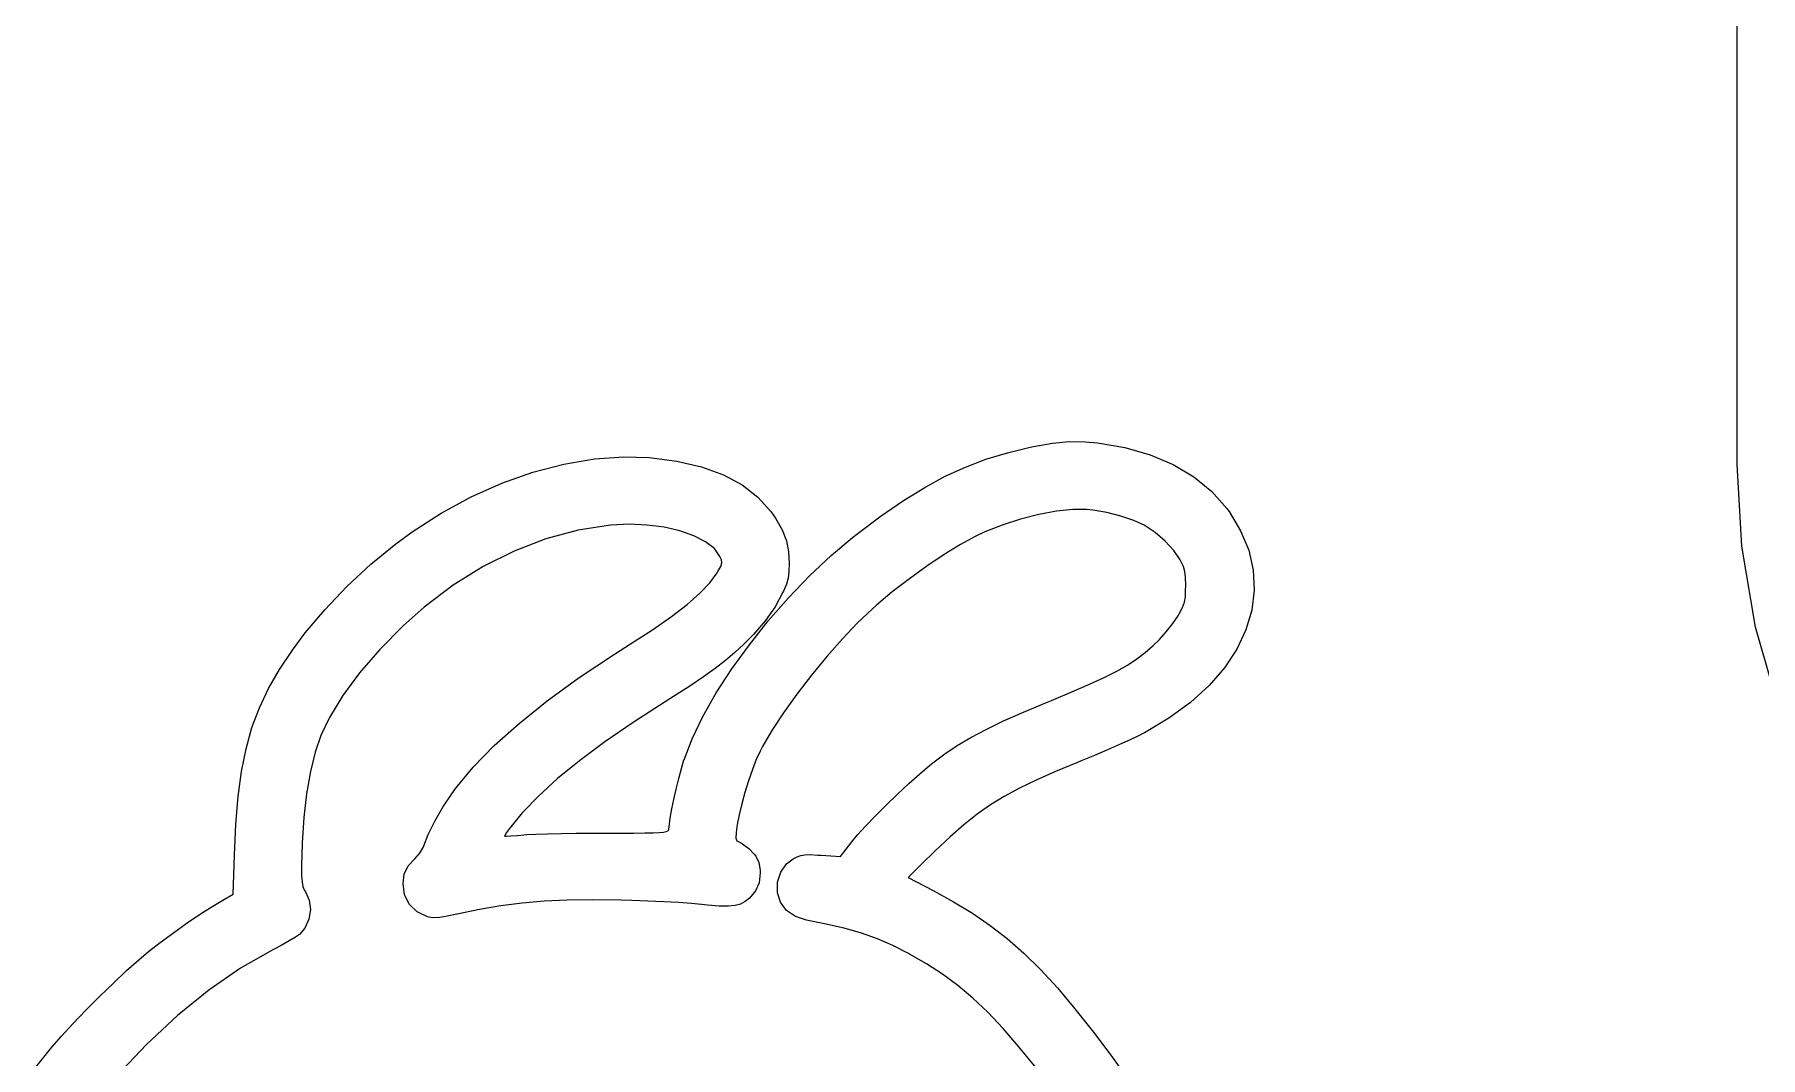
# Model space of a CAD drawing. Header units: inches. Extents: x 2.93 to 6.73, y -4.05 to -2.01.
# Drawn here: x 4.2342 to 4.4753, y -2.9997 to -2.8569 of the extents above; entities that cross this region are included whole.
import ezdxf

# ---------------------------------------------------------------- set-up
doc = ezdxf.new("R2010")
doc.units = ezdxf.units.IN
doc.header["$MEASUREMENT"] = 0
doc.layers.add('BLACK', color=7, linetype='CONTINUOUS')

msp = doc.modelspace()

# ---------------------------------------------------------------- linework, layer by layer
at = {"layer": 'BLACK', "linetype": 'CONTINUOUS'}
for p, q in [((4.47205, -2.91693), (4.47205, -2.7189)), ((4.37331, -2.91453), (4.37378, -2.91443)), ((4.37378, -2.91443), (4.3764, -2.91397)), ((4.3764, -2.91397), (4.37873, -2.91374)), ((4.37873, -2.91374), (4.38096, -2.91375)), ((4.38096, -2.91375), (4.38268, -2.91389)), ((4.38268, -2.91389), (4.38651, -2.91455)), ((4.30817, -2.91688), (4.31242, -2.91615)), ((4.31242, -2.91615), (4.31653, -2.91586)), ((4.31653, -2.91586), (4.32008, -2.91597)), ((4.32008, -2.91597), (4.32396, -2.91648)), ((4.32396, -2.91648), (4.32741, -2.91727)), ((4.36424, -2.91728), (4.36711, -2.9162)), ((4.36711, -2.9162), (4.37011, -2.9153)), ((4.37011, -2.9153), (4.37331, -2.91453)), ((4.38651, -2.91455), (4.39005, -2.91557)), ((4.39005, -2.91557), (4.39327, -2.91695)), ((4.29951, -2.91955), (4.30385, -2.91802)), ((4.30385, -2.91802), (4.30817, -2.91688)), ((4.32741, -2.91727), (4.33044, -2.91837)), ((4.33044, -2.91837), (4.33305, -2.91977)), ((4.35857, -2.92012), (4.36142, -2.91858)), ((4.36142, -2.91858), (4.36424, -2.91728)), ((4.39327, -2.91695), (4.39615, -2.91867)), ((4.39615, -2.91867), (4.39866, -2.92072)), ((4.47269, -2.92835), (4.47205, -2.91693)), ((4.29101, -2.92372), (4.29521, -2.92145)), ((4.29521, -2.92145), (4.29951, -2.91955)), ((4.33305, -2.91977), (4.33527, -2.92147)), ((4.33527, -2.92147), (4.33708, -2.92349)), ((4.35562, -2.92196), (4.35857, -2.92012)), ((4.39866, -2.92072), (4.40076, -2.92308)), ((4.28696, -2.92632), (4.29101, -2.92372)), ((4.33708, -2.92349), (4.33774, -2.92443)), ((4.35248, -2.92412), (4.35562, -2.92196)), ((4.37452, -2.92391), (4.37194, -2.92456)), ((4.37699, -2.92344), (4.37452, -2.92391)), ((4.37926, -2.9232), (4.37699, -2.92344)), ((4.38119, -2.92321), (4.37926, -2.9232)), ((4.38206, -2.9233), (4.38119, -2.92321)), ((4.38399, -2.92365), (4.38206, -2.9233)), ((4.38595, -2.92414), (4.38399, -2.92365)), ((4.40076, -2.92308), (4.40107, -2.92349)), ((4.40107, -2.92349), (4.40269, -2.92617)), ((4.28468, -2.928), (4.28696, -2.92632)), ((4.31015, -2.9261), (4.30566, -2.92731)), ((4.31466, -2.9254), (4.31015, -2.9261)), ((4.31471, -2.9254), (4.31466, -2.9254)), ((4.31728, -2.92527), (4.31471, -2.9254)), ((4.31979, -2.92538), (4.31728, -2.92527)), ((4.32217, -2.92569), (4.31979, -2.92538)), ((4.32437, -2.9262), (4.32217, -2.92569)), ((4.32631, -2.92688), (4.32437, -2.9262)), ((4.33774, -2.92443), (4.33867, -2.92607)), ((4.33867, -2.92607), (4.33926, -2.92757)), ((4.34908, -2.92664), (4.35248, -2.92412)), ((4.36697, -2.92633), (4.3656, -2.92698)), ((4.36939, -2.92538), (4.36697, -2.92633)), ((4.37194, -2.92456), (4.36939, -2.92538)), ((4.38776, -2.92475), (4.38595, -2.92414)), ((4.38922, -2.92541), (4.38776, -2.92475)), ((4.38934, -2.92547), (4.38922, -2.92541)), ((4.39074, -2.92641), (4.38934, -2.92547)), ((4.39214, -2.92762), (4.39074, -2.92641)), ((4.40269, -2.92617), (4.40381, -2.92891)), ((4.28122, -2.93085), (4.28468, -2.928)), ((4.30566, -2.92731), (4.30123, -2.92901)), ((4.32794, -2.92771), (4.32631, -2.92688)), ((4.32918, -2.92868), (4.32794, -2.92771)), ((4.32997, -2.92977), (4.32918, -2.92868)), ((4.33926, -2.92757), (4.33956, -2.92912)), ((4.34548, -2.92964), (4.3485, -2.9271)), ((4.3485, -2.9271), (4.34908, -2.92664)), ((4.36358, -2.92809), (4.3613, -2.92949)), ((4.3656, -2.92698), (4.36358, -2.92809)), ((4.39335, -2.92894), (4.39214, -2.92762)), ((4.40381, -2.92891), (4.40444, -2.9317)), ((4.4746, -2.93962), (4.47269, -2.92835)), ((4.27787, -2.93396), (4.28122, -2.93085)), ((4.2969, -2.93117), (4.2927, -2.93379)), ((4.30123, -2.92901), (4.2969, -2.93117)), ((4.32969, -2.93187), (4.33009, -2.93115)), ((4.33018, -2.93024), (4.32997, -2.92977)), ((4.33009, -2.93115), (4.33024, -2.93067)), ((4.33024, -2.93067), (4.33018, -2.93024)), ((4.33956, -2.92912), (4.33963, -2.9307)), ((4.33963, -2.9307), (4.3396, -2.93191)), ((4.34247, -2.93248), (4.34548, -2.92964)), ((4.35888, -2.93112), (4.35642, -2.93289)), ((4.3613, -2.92949), (4.35888, -2.93112)), ((4.39424, -2.93022), (4.39335, -2.92894)), ((4.39435, -2.93043), (4.39424, -2.93022)), ((4.3947, -2.93116), (4.39435, -2.93043)), ((4.3949, -2.93185), (4.3947, -2.93116)), ((4.32717, -2.93491), (4.32855, -2.93345)), ((4.32855, -2.93345), (4.32956, -2.93207)), ((4.32956, -2.93207), (4.32969, -2.93187)), ((4.33925, -2.93364), (4.33884, -2.93461)), ((4.33949, -2.93281), (4.33925, -2.93364)), ((4.3396, -2.93191), (4.33949, -2.93281)), ((4.33954, -2.93554), (4.34247, -2.93248)), ((4.35642, -2.93289), (4.35404, -2.93473)), ((4.395, -2.93268), (4.3949, -2.93185)), ((4.39502, -2.93385), (4.395, -2.93268)), ((4.40444, -2.9317), (4.40457, -2.93449)), ((4.27477, -2.9372), (4.27787, -2.93396)), ((4.2927, -2.93379), (4.28867, -2.93684)), ((4.3254, -2.93647), (4.32717, -2.93491)), ((4.33672, -2.93877), (4.33954, -2.93554)), ((4.33877, -2.93474), (4.33768, -2.93678)), ((4.33884, -2.93461), (4.33877, -2.93474)), ((4.35404, -2.93473), (4.35185, -2.93655)), ((4.39483, -2.93616), (4.39497, -2.93541)), ((4.39497, -2.93541), (4.39501, -2.93442)), ((4.39501, -2.93442), (4.39502, -2.93385)), ((4.40457, -2.93449), (4.40423, -2.93727)), ((4.27205, -2.94044), (4.27477, -2.9372)), ((4.28867, -2.93684), (4.28571, -2.93947)), ((4.32056, -2.93999), (4.3232, -2.93816)), ((4.3232, -2.93816), (4.3254, -2.93647)), ((4.33768, -2.93678), (4.33633, -2.9387)), ((4.35121, -2.93711), (4.34919, -2.93904)), ((4.35185, -2.93655), (4.35121, -2.93711)), ((4.39323, -2.93912), (4.39395, -2.93805)), ((4.39395, -2.93805), (4.3941, -2.93779)), ((4.3941, -2.93779), (4.39456, -2.93689)), ((4.39456, -2.93689), (4.39483, -2.93616)), ((4.40423, -2.93727), (4.40342, -2.94002)), ((4.27024, -2.94286), (4.27205, -2.94044)), ((4.28571, -2.93947), (4.28244, -2.94278)), ((4.31746, -2.94198), (4.32056, -2.93999)), ((4.33465, -2.94065), (4.3333, -2.942)), ((4.33407, -2.9421), (4.33672, -2.93877)), ((4.33633, -2.9387), (4.33465, -2.94065)), ((4.34919, -2.93904), (4.34706, -2.94128)), ((4.39134, -2.94136), (4.39231, -2.94029)), ((4.39231, -2.94029), (4.39323, -2.93912)), ((4.40342, -2.94002), (4.40214, -2.9427)), ((4.47777, -2.95061), (4.4746, -2.93962)), ((4.26844, -2.94556), (4.27024, -2.94286)), ((4.28244, -2.94278), (4.27962, -2.94603)), ((4.31522, -2.94339), (4.31746, -2.94198)), ((4.33203, -2.94317), (4.33072, -2.94429)), ((4.33163, -2.94548), (4.33407, -2.9421)), ((4.3333, -2.942), (4.33203, -2.94317)), ((4.34706, -2.94128), (4.34489, -2.94374)), ((4.38819, -2.94407), (4.38937, -2.94317)), ((4.38937, -2.94317), (4.39047, -2.94221)), ((4.39047, -2.94221), (4.39134, -2.94136)), ((4.40214, -2.9427), (4.40043, -2.9453)), ((4.26691, -2.94821), (4.26844, -2.94556)), ((4.31029, -2.94668), (4.31522, -2.94339)), ((4.32928, -2.94541), (4.32765, -2.94658)), ((4.33072, -2.94429), (4.32928, -2.94541)), ((4.32945, -2.94883), (4.33163, -2.94548)), ((4.34489, -2.94374), (4.34275, -2.94634)), ((4.38364, -2.94667), (4.38539, -2.94578)), ((4.38539, -2.94578), (4.38689, -2.94493)), ((4.38689, -2.94493), (4.38819, -2.94407)), ((4.40043, -2.9453), (4.39827, -2.94779)), ((4.27962, -2.94603), (4.27727, -2.94919)), ((4.30585, -2.94991), (4.31029, -2.94668)), ((4.32574, -2.94786), (4.32349, -2.94932)), ((4.32765, -2.94658), (4.32574, -2.94786)), ((4.34275, -2.94634), (4.34071, -2.94898)), ((4.37913, -2.94867), (4.38158, -2.94762)), ((4.38158, -2.94762), (4.38364, -2.94667)), ((4.39827, -2.94779), (4.39568, -2.95015)), ((4.26564, -2.95089), (4.26691, -2.94821)), ((4.27727, -2.94919), (4.27541, -2.95226)), ((4.3019, -2.95307), (4.30585, -2.94991)), ((4.32231, -2.95005), (4.31785, -2.95293)), ((4.32349, -2.94932), (4.32231, -2.95005)), ((4.32758, -2.9521), (4.32945, -2.94883)), ((4.34071, -2.94898), (4.33885, -2.95158)), ((4.37234, -2.9515), (4.37556, -2.95015)), ((4.37556, -2.95015), (4.37626, -2.94986)), ((4.37626, -2.94986), (4.37913, -2.94867)), ((4.39568, -2.95015), (4.39267, -2.95235)), ((4.2646, -2.95367), (4.26564, -2.95089)), ((4.27541, -2.95226), (4.27422, -2.95477)), ((4.31785, -2.95293), (4.31387, -2.95566)), ((4.32607, -2.95522), (4.32758, -2.9521)), ((4.33885, -2.95158), (4.33722, -2.95405)), ((4.36713, -2.95391), (4.36956, -2.95274)), ((4.36956, -2.95274), (4.37234, -2.9515)), ((4.39267, -2.95235), (4.38926, -2.95437)), ((4.26378, -2.95661), (4.2646, -2.95367)), ((4.27422, -2.95477), (4.27344, -2.95708)), ((4.29845, -2.95616), (4.3019, -2.95307)), ((4.32496, -2.95814), (4.32607, -2.95522)), ((4.33722, -2.95405), (4.33591, -2.9563)), ((4.3631, -2.95618), (4.365, -2.95504)), ((4.365, -2.95504), (4.36713, -2.95391)), ((4.38724, -2.95537), (4.38579, -2.95603)), ((4.38832, -2.95485), (4.38724, -2.95537)), ((4.38926, -2.95437), (4.38832, -2.95485)), ((4.26315, -2.95979), (4.26378, -2.95661)), ((4.27344, -2.95708), (4.27277, -2.95981)), ((4.29551, -2.95918), (4.29845, -2.95616)), ((4.31387, -2.95566), (4.31034, -2.95828)), ((4.33558, -2.95693), (4.33504, -2.95812)), ((4.33591, -2.9563), (4.33558, -2.95693)), ((4.35971, -2.95858), (4.36136, -2.95734)), ((4.36136, -2.95734), (4.3631, -2.95618)), ((4.38226, -2.95756), (4.38043, -2.95832)), ((4.38409, -2.95677), (4.38226, -2.95756)), ((4.38579, -2.95603), (4.38409, -2.95677)), ((4.26268, -2.96328), (4.26315, -2.95979)), ((4.27277, -2.95981), (4.27223, -2.96289)), ((4.29308, -2.96211), (4.29551, -2.95918)), ((4.31034, -2.95828), (4.30726, -2.96079)), ((4.32421, -2.96077), (4.32459, -2.95938)), ((4.32459, -2.95938), (4.32494, -2.95818)), ((4.32494, -2.95818), (4.32496, -2.95814)), ((4.33449, -2.95953), (4.33396, -2.96109)), ((4.33504, -2.95812), (4.33449, -2.95953)), ((4.35636, -2.96148), (4.35788, -2.96012)), ((4.35788, -2.96012), (4.35923, -2.95897)), ((4.35923, -2.95897), (4.35971, -2.95858)), ((4.37682, -2.95981), (4.37413, -2.96099)), ((4.37992, -2.95853), (4.37682, -2.95981)), ((4.38043, -2.95832), (4.37992, -2.95853)), ((4.29251, -2.9629), (4.29308, -2.96211)), ((4.30726, -2.96079), (4.3046, -2.96322)), ((4.3235, -2.9637), (4.32384, -2.96225)), ((4.32384, -2.96225), (4.32421, -2.96077)), ((4.33396, -2.96109), (4.33346, -2.96271)), ((4.35477, -2.96297), (4.35636, -2.96148)), ((4.37178, -2.96212), (4.36968, -2.96326)), ((4.37413, -2.96099), (4.37178, -2.96212)), ((4.26236, -2.96715), (4.26268, -2.96328)), ((4.27223, -2.96289), (4.27184, -2.96623)), ((4.29013, -2.96673), (4.29126, -2.96479)), ((4.29126, -2.96479), (4.29251, -2.9629)), ((4.3046, -2.96322), (4.30234, -2.96558)), ((4.32304, -2.96602), (4.32323, -2.965)), ((4.32323, -2.965), (4.3235, -2.9637)), ((4.33302, -2.96432), (4.33265, -2.96585)), ((4.33346, -2.96271), (4.33302, -2.96432)), ((4.35166, -2.96601), (4.35318, -2.96451)), ((4.35318, -2.96451), (4.35477, -2.96297)), ((4.36775, -2.96445), (4.3659, -2.96575)), ((4.36968, -2.96326), (4.36775, -2.96445)), ((4.26216, -2.97146), (4.26236, -2.96715)), ((4.27184, -2.96623), (4.2716, -2.96975)), ((4.28922, -2.96857), (4.29013, -2.96673)), ((4.30234, -2.96558), (4.30058, -2.96774)), ((4.32282, -2.96784), (4.32294, -2.96715)), ((4.32294, -2.96715), (4.32297, -2.96666)), ((4.32297, -2.96666), (4.32304, -2.96602)), ((4.33237, -2.9672), (4.33221, -2.96831)), ((4.33265, -2.96585), (4.33237, -2.9672)), ((4.34919, -2.96863), (4.35031, -2.96742)), ((4.35031, -2.96742), (4.35166, -2.96601)), ((4.36405, -2.96722), (4.36212, -2.96891)), ((4.3659, -2.96575), (4.36405, -2.96722)), ((4.2716, -2.96975), (4.27153, -2.97302)), ((4.28859, -2.97018), (4.28922, -2.96857)), ((4.2999, -2.96872), (4.29987, -2.9688)), ((4.29987, -2.9688), (4.30011, -2.96882)), ((4.30015, -2.96833), (4.2999, -2.96872)), ((4.30011, -2.96882), (4.30076, -2.96879)), ((4.30058, -2.96774), (4.30015, -2.96833)), ((4.30076, -2.96879), (4.30169, -2.96872)), ((4.30169, -2.96872), (4.30217, -2.96867)), ((4.30217, -2.96867), (4.30299, -2.96861)), ((4.30299, -2.96861), (4.30425, -2.96855)), ((4.30425, -2.96855), (4.30587, -2.9685)), ((4.30587, -2.9685), (4.30778, -2.96846)), ((4.30778, -2.96846), (4.30988, -2.96842)), ((4.30988, -2.96842), (4.3121, -2.9684)), ((4.3121, -2.9684), (4.31357, -2.96839)), ((4.31357, -2.96839), (4.316, -2.96839)), ((4.316, -2.96839), (4.31795, -2.96838)), ((4.31795, -2.96838), (4.31948, -2.96836)), ((4.31948, -2.96836), (4.32065, -2.96834)), ((4.32065, -2.96834), (4.3215, -2.9683)), ((4.3215, -2.9683), (4.32208, -2.96825)), ((4.32208, -2.96825), (4.32245, -2.96818)), ((4.32245, -2.96818), (4.32267, -2.96809)), ((4.32267, -2.96809), (4.32277, -2.96798)), ((4.32277, -2.96798), (4.32282, -2.96784)), ((4.33221, -2.96831), (4.33219, -2.96909)), ((4.33219, -2.96909), (4.33232, -2.96947)), ((4.33232, -2.96947), (4.33235, -2.96948)), ((4.33235, -2.96948), (4.33312, -2.96989)), ((4.33312, -2.96989), (4.33399, -2.97056)), ((4.34682, -2.97166), (4.3484, -2.96959)), ((4.3484, -2.96959), (4.34919, -2.96863)), ((4.36212, -2.96891), (4.36002, -2.97087)), ((4.26199, -2.97691), (4.26216, -2.97146)), ((4.28644, -2.97297), (4.28736, -2.97199)), ((4.28736, -2.97199), (4.28801, -2.97125)), ((4.28801, -2.97125), (4.28851, -2.97039)), ((4.28851, -2.97039), (4.28859, -2.97018)), ((4.33399, -2.97056), (4.33474, -2.97133)), ((4.33474, -2.97133), (4.33497, -2.97163)), ((4.33497, -2.97163), (4.3354, -2.9725)), ((4.33928, -2.9727), (4.34021, -2.972)), ((4.34021, -2.972), (4.34076, -2.97169)), ((4.34076, -2.97169), (4.34125, -2.9715)), ((4.34125, -2.9715), (4.3418, -2.97141)), ((4.3418, -2.97141), (4.34256, -2.9714)), ((4.34256, -2.9714), (4.34365, -2.97146)), ((4.34365, -2.97146), (4.3441, -2.97149)), ((4.3441, -2.97149), (4.34682, -2.97166)), ((4.36002, -2.97087), (4.3581, -2.97274)), ((4.27153, -2.97302), (4.27154, -2.97433)), ((4.27154, -2.97433), (4.27159, -2.97524)), ((4.2857, -2.97545), (4.28587, -2.97411)), ((4.28587, -2.97411), (4.28644, -2.97297)), ((4.3354, -2.9725), (4.33556, -2.97357)), ((4.33557, -2.97393), (4.33542, -2.97534)), ((4.33556, -2.97357), (4.33557, -2.97393)), ((4.33801, -2.97526), (4.33848, -2.97383)), ((4.33848, -2.97383), (4.33928, -2.9727)), ((4.3581, -2.97274), (4.35623, -2.97459)), ((4.35623, -2.97459), (4.35974, -2.97642)), ((4.26053, -2.97774), (4.26199, -2.97691)), ((4.27159, -2.97524), (4.27169, -2.97585)), ((4.27169, -2.97585), (4.27187, -2.9763)), ((4.27187, -2.9763), (4.27207, -2.97661)), ((4.27207, -2.97661), (4.27261, -2.97775)), ((4.28592, -2.97702), (4.2857, -2.97545)), ((4.28659, -2.97836), (4.28592, -2.97702)), ((4.33494, -2.97647), (4.33408, -2.97746)), ((4.33542, -2.97534), (4.33494, -2.97647)), ((4.338, -2.97672), (4.33801, -2.97526)), ((4.33843, -2.97805), (4.338, -2.97672)), ((4.35974, -2.97642), (4.36258, -2.97797)), ((4.25743, -2.97967), (4.25913, -2.97857)), ((4.25913, -2.97857), (4.26053, -2.97774)), ((4.27277, -2.97908), (4.27255, -2.98043)), ((4.27261, -2.97775), (4.27277, -2.97908)), ((4.28766, -2.9794), (4.28659, -2.97836)), ((4.28911, -2.98008), (4.28766, -2.9794)), ((4.29638, -2.97905), (4.29325, -2.97969)), ((4.29938, -2.97855), (4.29638, -2.97905)), ((4.30235, -2.97817), (4.29938, -2.97855)), ((4.3054, -2.97791), (4.30235, -2.97817)), ((4.30863, -2.97776), (4.3054, -2.97791)), ((4.31217, -2.97772), (4.30863, -2.97776)), ((4.31612, -2.97776), (4.31217, -2.97772)), ((4.31766, -2.9778), (4.31612, -2.97776)), ((4.31989, -2.97788), (4.31766, -2.9778)), ((4.32211, -2.97798), (4.31989, -2.97788)), ((4.32418, -2.97809), (4.32211, -2.97798)), ((4.32597, -2.97822), (4.32418, -2.97809)), ((4.32737, -2.97834), (4.32597, -2.97822)), ((4.32823, -2.97843), (4.32737, -2.97834)), ((4.32987, -2.97857), (4.32823, -2.97843)), ((4.33113, -2.9786), (4.32987, -2.97857)), ((4.33209, -2.97852), (4.33113, -2.9786)), ((4.33284, -2.97831), (4.33209, -2.97852)), ((4.33347, -2.97796), (4.33284, -2.97831)), ((4.33408, -2.97746), (4.33347, -2.97796)), ((4.33928, -2.97918), (4.33843, -2.97805)), ((4.3405, -2.98004), (4.33928, -2.97918)), ((4.36258, -2.97797), (4.36522, -2.97957)), ((4.25364, -2.9823), (4.25556, -2.98094)), ((4.25556, -2.98094), (4.25743, -2.97967)), ((4.27198, -2.98167), (4.27123, -2.98253)), ((4.27255, -2.98043), (4.27198, -2.98167)), ((4.28958, -2.98019), (4.28911, -2.98008)), ((4.29014, -2.98023), (4.28958, -2.98019)), ((4.29086, -2.98016), (4.29014, -2.98023)), ((4.29185, -2.97999), (4.29086, -2.98016)), ((4.29323, -2.9797), (4.29185, -2.97999)), ((4.29325, -2.97969), (4.29323, -2.9797)), ((4.34205, -2.98055), (4.3405, -2.98004)), ((4.34455, -2.98104), (4.34205, -2.98055)), ((4.3473, -2.98168), (4.34455, -2.98104)), ((4.34972, -2.98237), (4.3473, -2.98168)), ((4.36522, -2.97957), (4.3677, -2.98127)), ((4.3677, -2.98127), (4.37008, -2.98312)), ((4.25013, -2.98494), (4.25179, -2.98366)), ((4.25179, -2.98366), (4.25364, -2.9823)), ((4.26868, -2.98407), (4.2675, -2.98469)), ((4.2698, -2.98345), (4.26868, -2.98407)), ((4.27068, -2.98291), (4.2698, -2.98345)), ((4.27123, -2.98253), (4.27068, -2.98291)), ((4.35196, -2.98317), (4.34972, -2.98237)), ((4.35411, -2.9841), (4.35196, -2.98317)), ((4.3563, -2.98521), (4.35411, -2.9841)), ((4.37008, -2.98312), (4.3724, -2.98516)), ((4.2471, -2.98758), (4.24878, -2.98607)), ((4.24878, -2.98607), (4.25013, -2.98494)), ((4.2675, -2.98469), (4.26302, -2.98725)), ((4.35644, -2.98528), (4.3563, -2.98521)), ((4.35883, -2.98665), (4.35644, -2.98528)), ((4.36107, -2.9881), (4.35883, -2.98665)), ((4.3724, -2.98516), (4.37472, -2.98745)), ((4.24525, -2.98932), (4.2471, -2.98758)), ((4.26302, -2.98725), (4.25857, -2.99032)), ((4.3632, -2.98967), (4.36107, -2.9881)), ((4.37472, -2.98745), (4.37709, -2.99001)), ((4.24141, -2.99311), (4.24332, -2.99119)), ((4.24332, -2.99119), (4.24525, -2.98932)), ((4.25857, -2.99032), (4.25418, -2.99387)), ((4.36529, -2.99143), (4.3632, -2.98967)), ((4.36737, -2.99341), (4.36529, -2.99143)), ((4.37709, -2.99001), (4.37955, -2.99292)), ((4.2396, -2.995), (4.24141, -2.99311)), ((4.25418, -2.99387), (4.24987, -2.9979)), ((4.3695, -2.99566), (4.36737, -2.99341)), ((4.37955, -2.99292), (4.38216, -2.9962)), ((4.23798, -2.99675), (4.2396, -2.995)), ((4.37173, -2.99823), (4.3695, -2.99566)), ((4.38216, -2.9962), (4.38458, -2.99938)), ((4.23423, -3.00129), (4.23665, -2.99829)), ((4.23665, -2.99829), (4.23798, -2.99675)), ((4.24987, -2.9979), (4.24564, -3.00239)), ((4.37411, -3.00117), (4.37173, -2.99823)), ((4.38458, -2.99938), (4.38947, -3.00621))]:
    msp.add_line(p, q, dxfattribs=at)

doc.saveas('drawing.dxf')
